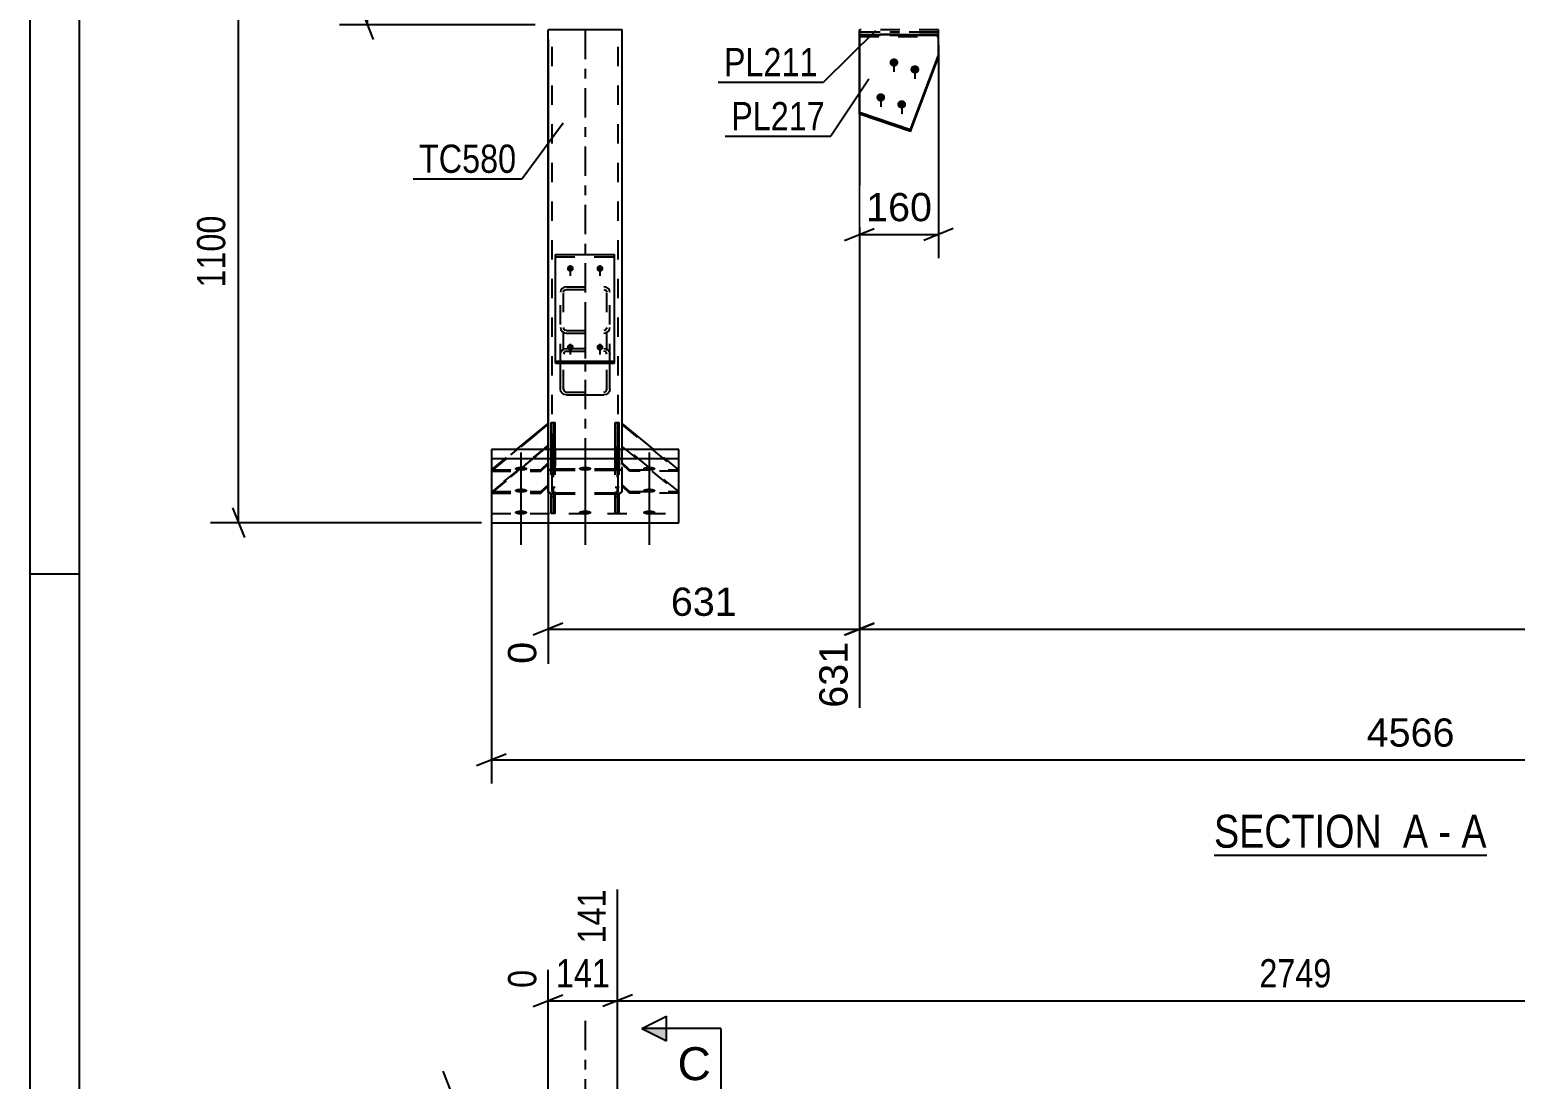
# Model space of a CAD drawing. Header units: millimetres. Extents: x 0 to 841, y 0 to 594.
# Drawn here: x 0 to 150.7, y 395.8 to 502.2 of the extents above; entities that cross this region are included whole.
import ezdxf

# ---------------------------------------------------------------- set-up
doc = ezdxf.new("R2010")
doc.units = ezdxf.units.MM
doc.linetypes.add('DXK_LINE_DOT2', pattern=[3.9198, 1.9599, -1.9599])
doc.linetypes.add('DXK_LINE_DOT3', pattern=[5.9187, 2.979, -0.9799, 0.9799, -0.9799])
doc.styles.add('Arial', font='ARIAL.TTF', dxfattribs={"height": 0.2})
doc.styles.add('Arial Narrow', font='ARIALN.TTF', dxfattribs={"height": 0.2})

# ---------------------------------------------------------------- blocks, each defined once
blk = doc.blocks.new('Unknown-814738463-1129')
at = {"color": 5, "linetype": 'Continuous'}
for p, q in [((0, 594), (0, 0)), ((5, 589), (5, 5)), ((5, 447), (0, 447))]:
    blk.add_line(p, q, dxfattribs=at)
blk = doc.blocks.new('Unknown-814738463-16 - 4635')
at = {"color": 6, "linetype": 'Continuous'}
blk.add_line((120.1, 418.5), (147.75, 418.5), dxfattribs=at)
at = {"color": 0, "linetype": 'Continuous'}
for points in [[(138.21, 419.25), (138.21, 422.75), (120.1, 422.75), (120.1, 419.25)], [(141.81, 419.25), (141.81, 422.75), (139.26, 422.75), (139.26, 419.25)], [(144.14, 419.25), (144.14, 422.75), (142.86, 422.75), (142.86, 419.25)], [(147.75, 419.25), (147.75, 422.75), (145.19, 422.75), (145.19, 419.25)]]:
    blk.add_wipeout(points, dxfattribs=at)
at = {"color": 7, "linetype": 'Continuous', "style": 'Arial Narrow'}
for s, p in [('SECTION ', (120.1, 419.25)), ('A', (139.26, 419.25)), ('A', (145.19, 419.25)), ('-', (142.86, 419.25))]:
    blk.add_text(s, height=3.34, dxfattribs=at).set_placement(p)
blk = doc.blocks.new('Part-814738463-6222 - 6027')
at = {"color": 7, "linetype": 'DXK_LINE_DOT3'}
blk.add_line((56.32, 401.69), (56.32, 365.71), dxfattribs=at)
at = {"color": 7, "linetype": 'DXK_LINE_DOT2'}
for p, q in [((53.87, 393.03), (53.82, 392.95)), ((53.82, 392.95), (53.82, 374.45)), ((54, 393.09), (53.87, 393.03)), ((54.19, 393.14), (54, 393.09)), ((54.12, 392.95), (54.15, 392.99)), ((54.12, 392.95), (54.12, 374.45)), ((54.15, 392.99), (54.21, 393.02)), ((54.42, 393.15), (54.19, 393.14)), ((54.21, 393.02), (54.31, 393.04)), ((54.31, 393.04), (54.42, 393.05)), ((54.42, 393.15), (58.22, 393.15)), ((54.42, 393.05), (58.22, 393.05)), ((58.45, 393.14), (58.22, 393.15)), ((58.22, 393.05), (58.34, 393.04)), ((58.34, 393.04), (58.44, 393.02)), ((58.44, 393.02), (58.5, 392.99)), ((58.65, 393.09), (58.45, 393.14)), ((58.5, 392.99), (58.52, 392.95)), ((58.52, 392.95), (58.52, 374.45)), ((58.78, 393.03), (58.65, 393.09)), ((58.82, 392.95), (58.78, 393.03)), ((58.82, 392.95), (58.82, 374.45)), ((53.82, 391.65), (53.87, 391.57)), ((53.87, 391.57), (54, 391.5)), ((54, 391.5), (54.19, 391.46)), ((54.15, 391.61), (54.12, 391.65)), ((54.21, 391.57), (54.15, 391.61)), ((54.19, 391.46), (54.42, 391.44)), ((54.31, 391.55), (54.21, 391.57)), ((54.42, 391.54), (54.31, 391.55)), ((54.42, 391.54), (58.22, 391.54)), ((54.42, 391.44), (58.22, 391.44)), ((58.34, 391.55), (58.22, 391.54)), ((58.22, 391.44), (58.45, 391.46)), ((58.44, 391.57), (58.34, 391.55)), ((58.5, 391.61), (58.44, 391.57)), ((58.45, 391.46), (58.65, 391.5)), ((58.52, 391.65), (58.5, 391.61)), ((58.65, 391.5), (58.78, 391.57)), ((58.78, 391.57), (58.82, 391.65)), ((53.82, 375.75), (53.87, 375.83)), ((53.87, 375.83), (54, 375.9)), ((54, 375.9), (54.19, 375.94)), ((54.15, 375.79), (54.12, 375.75)), ((54.21, 375.83), (54.15, 375.79)), ((54.19, 375.94), (54.42, 375.96)), ((54.31, 375.85), (54.21, 375.83)), ((54.42, 375.86), (54.31, 375.85)), ((54.42, 375.96), (58.22, 375.96)), ((54.42, 375.86), (58.22, 375.86)), ((58.22, 375.96), (58.45, 375.94)), ((58.34, 375.85), (58.22, 375.86)), ((58.44, 375.83), (58.34, 375.85)), ((58.5, 375.79), (58.44, 375.83)), ((58.45, 375.94), (58.65, 375.9)), ((58.52, 375.75), (58.5, 375.79)), ((58.65, 375.9), (58.78, 375.83)), ((58.78, 375.83), (58.82, 375.75)), ((53.87, 374.37), (53.82, 374.45)), ((54, 374.31), (53.87, 374.37)), ((54.19, 374.26), (54, 374.31)), ((54.12, 374.45), (54.15, 374.41)), ((54.15, 374.41), (54.21, 374.38)), ((54.42, 374.25), (54.19, 374.26)), ((54.21, 374.38), (54.31, 374.36)), ((54.31, 374.36), (54.42, 374.35)), ((54.42, 374.35), (58.22, 374.35)), ((54.42, 374.25), (58.22, 374.25)), ((58.22, 374.35), (58.34, 374.36)), ((58.45, 374.26), (58.22, 374.25)), ((58.34, 374.36), (58.44, 374.38)), ((58.44, 374.38), (58.5, 374.41)), ((58.65, 374.31), (58.45, 374.26)), ((58.5, 374.41), (58.52, 374.45)), ((58.78, 374.37), (58.65, 374.31)), ((58.82, 374.45), (58.78, 374.37))]:
    blk.add_line(p, q, dxfattribs=at)
blk = doc.blocks.new('Part-814738463-4649 - 4635')
at = {"color": 2, "linetype": 'Continuous'}
for p, q in [((53.32, 479.41), (59.32, 479.41)), ((53.32, 468.4), (53.32, 479.41)), ((59.32, 468.6), (59.32, 479.41)), ((53.32, 468.6), (59.32, 468.6)), ((59.32, 468.4), (59.32, 468.6)), ((53.32, 468.4), (59.32, 468.4))]:
    blk.add_line(p, q, dxfattribs=at)
at = {"color": 7, "linetype": 'DXK_LINE_DOT2'}
blk.add_line((53.32, 479.2), (59.32, 479.2), dxfattribs=at)
blk = doc.blocks.new('Part-814738463-4773 - 4635')
at = {"color": 2, "linetype": 'Continuous'}
for p, q in [((60.07, 502.23), (52.57, 502.23)), ((52.57, 462.29), (52.57, 502.23)), ((60.07, 462.29), (60.07, 502.23))]:
    blk.add_line(p, q, dxfattribs=at)
at = {"color": 7, "linetype": 'DXK_LINE_DOT2'}
for p, q in [((52.97, 455.4), (52.97, 502.23)), ((59.67, 455.4), (59.67, 502.23)), ((52.57, 455.4), (52.57, 462.29)), ((60.07, 455.4), (60.07, 462.29)), ((52.63, 457.52), (52.57, 457.42)), ((52.81, 457.61), (52.63, 457.52)), ((53.07, 457.67), (52.81, 457.61)), ((52.97, 457.42), (53, 457.47)), ((53, 457.47), (53.09, 457.52)), ((53.37, 457.69), (53.07, 457.67)), ((53.09, 457.52), (53.22, 457.55)), ((53.22, 457.55), (53.37, 457.56)), ((53.37, 457.69), (59.27, 457.69)), ((53.37, 457.56), (59.27, 457.56)), ((59.58, 457.67), (59.27, 457.69)), ((59.27, 457.56), (59.43, 457.55)), ((59.43, 457.55), (59.56, 457.52)), ((59.56, 457.52), (59.64, 457.47)), ((59.84, 457.61), (59.58, 457.67)), ((59.64, 457.47), (59.67, 457.42)), ((60.01, 457.52), (59.84, 457.61)), ((60.07, 457.42), (60.01, 457.52)), ((52.57, 455.4), (52.63, 455.3)), ((52.63, 455.3), (52.81, 455.21)), ((52.81, 455.21), (53.07, 455.15)), ((53, 455.35), (52.97, 455.4)), ((53.09, 455.3), (53, 455.35)), ((53.07, 455.15), (53.37, 455.13)), ((53.22, 455.28), (53.09, 455.3)), ((53.37, 455.26), (53.22, 455.28)), ((53.37, 455.26), (59.27, 455.26)), ((53.37, 455.13), (59.27, 455.13)), ((59.43, 455.28), (59.27, 455.26)), ((59.27, 455.13), (59.58, 455.15)), ((59.56, 455.3), (59.43, 455.28)), ((59.64, 455.35), (59.56, 455.3)), ((59.58, 455.15), (59.84, 455.21)), ((59.67, 455.4), (59.64, 455.35)), ((59.84, 455.21), (60.01, 455.3)), ((60.01, 455.3), (60.07, 455.4))]:
    blk.add_line(p, q, dxfattribs=at)
at = {"color": 7, "linetype": 'DXK_LINE_DOT3'}
blk.add_line((56.32, 502.23), (56.32, 456.41), dxfattribs=at)
blk = doc.blocks.new('Bolt-814738463-4646 - 4635')
at = {"linetype": 'Continuous'}
for points in [[(54.82, 477.67), (54.75, 477.68), (54.68, 477.7), (54.62, 477.73), (54.56, 477.78), (54.52, 477.83), (54.49, 477.9), (54.48, 477.96), (54.48, 478.03), (54.49, 478.1), (54.52, 478.16), (54.56, 478.22), (54.62, 478.27), (54.68, 478.3), (54.75, 478.32), (54.82, 478.33), (54.9, 478.32), (54.97, 478.3), (55.03, 478.27), (55.08, 478.22), (55.13, 478.16), (55.16, 478.1), (55.17, 478.03), (55.17, 477.96), (55.16, 477.9), (55.13, 477.83), (55.08, 477.78), (55.03, 477.73), (54.97, 477.7), (54.9, 477.68)], [(57.82, 477.67), (57.75, 477.68), (57.68, 477.7), (57.62, 477.73), (57.56, 477.78), (57.52, 477.83), (57.49, 477.9), (57.48, 477.96), (57.48, 478.03), (57.49, 478.1), (57.52, 478.16), (57.56, 478.22), (57.62, 478.27), (57.68, 478.3), (57.75, 478.32), (57.82, 478.33), (57.9, 478.32), (57.97, 478.3), (58.03, 478.27), (58.08, 478.22), (58.13, 478.16), (58.16, 478.1), (58.17, 478.03), (58.17, 477.96), (58.16, 477.9), (58.13, 477.83), (58.08, 477.78), (58.03, 477.73), (57.97, 477.7), (57.9, 477.68)], [(54.82, 469.68), (54.75, 469.69), (54.68, 469.71), (54.62, 469.75), (54.56, 469.79), (54.52, 469.85), (54.49, 469.91), (54.48, 469.98), (54.48, 470.05), (54.49, 470.11), (54.52, 470.18), (54.56, 470.23), (54.62, 470.28), (54.68, 470.31), (54.75, 470.33), (54.82, 470.34), (54.9, 470.33), (54.97, 470.31), (55.03, 470.28), (55.08, 470.23), (55.13, 470.18), (55.16, 470.11), (55.17, 470.05), (55.17, 469.98), (55.16, 469.91), (55.13, 469.85), (55.08, 469.79), (55.03, 469.75), (54.97, 469.71), (54.9, 469.69)], [(57.82, 469.68), (57.75, 469.69), (57.68, 469.71), (57.62, 469.75), (57.56, 469.79), (57.52, 469.85), (57.49, 469.91), (57.48, 469.98), (57.48, 470.05), (57.49, 470.11), (57.52, 470.18), (57.56, 470.23), (57.62, 470.28), (57.68, 470.31), (57.75, 470.33), (57.82, 470.34), (57.9, 470.33), (57.97, 470.31), (58.03, 470.28), (58.08, 470.23), (58.13, 470.18), (58.16, 470.11), (58.17, 470.05), (58.17, 469.98), (58.16, 469.91), (58.13, 469.85), (58.08, 469.79), (58.03, 469.75), (57.97, 469.71), (57.9, 469.69)]]:
    blk.add_hatch(color=1, dxfattribs=at).paths.add_polyline_path(points)
at = {"color": 1, "linetype": 'Continuous'}
for p, q in [((54.82, 478.34), (54.82, 477.26)), ((57.82, 478.34), (57.82, 477.26)), ((54.82, 470.35), (54.82, 469.28)), ((57.82, 470.35), (57.82, 469.28))]:
    blk.add_line(p, q, dxfattribs=at)
blk = doc.blocks.new('Bolt-814738463-4655 - 4635')
at = {"linetype": 'Continuous'}
for points in [[(87.64, 498.48), (87.55, 498.49), (87.46, 498.51), (87.38, 498.56), (87.31, 498.62), (87.25, 498.69), (87.21, 498.77), (87.2, 498.86), (87.2, 498.94), (87.21, 499.03), (87.25, 499.11), (87.31, 499.18), (87.38, 499.24), (87.46, 499.29), (87.55, 499.31), (87.64, 499.32), (87.74, 499.31), (87.83, 499.29), (87.91, 499.24), (87.98, 499.18), (88.03, 499.11), (88.07, 499.03), (88.09, 498.94), (88.09, 498.86), (88.07, 498.77), (88.03, 498.69), (87.98, 498.62), (87.91, 498.56), (87.83, 498.51), (87.74, 498.49)], [(89.76, 497.77), (89.67, 497.78), (89.58, 497.81), (89.5, 497.85), (89.43, 497.91), (89.37, 497.98), (89.34, 498.06), (89.32, 498.15), (89.32, 498.24), (89.34, 498.32), (89.37, 498.41), (89.43, 498.48), (89.5, 498.54), (89.58, 498.58), (89.67, 498.61), (89.76, 498.62), (89.86, 498.61), (89.95, 498.58), (90.03, 498.54), (90.1, 498.48), (90.15, 498.41), (90.19, 498.32), (90.21, 498.24), (90.21, 498.15), (90.19, 498.06), (90.15, 497.98), (90.1, 497.91), (90.03, 497.85), (89.95, 497.81), (89.86, 497.78)], [(86.31, 494.94), (86.21, 494.94), (86.12, 494.97), (86.04, 495.02), (85.97, 495.08), (85.92, 495.15), (85.88, 495.23), (85.86, 495.31), (85.86, 495.4), (85.88, 495.49), (85.92, 495.57), (85.97, 495.64), (86.04, 495.7), (86.12, 495.74), (86.21, 495.77), (86.31, 495.78), (86.4, 495.77), (86.49, 495.74), (86.57, 495.7), (86.64, 495.64), (86.7, 495.57), (86.73, 495.49), (86.75, 495.4), (86.75, 495.31), (86.73, 495.23), (86.7, 495.15), (86.64, 495.08), (86.57, 495.02), (86.49, 494.97), (86.4, 494.94)], [(88.43, 494.23), (88.33, 494.24), (88.24, 494.27), (88.16, 494.31), (88.09, 494.37), (88.04, 494.44), (88, 494.52), (87.98, 494.61), (87.98, 494.7), (88, 494.78), (88.04, 494.86), (88.09, 494.93), (88.16, 494.99), (88.24, 495.04), (88.33, 495.06), (88.43, 495.07), (88.52, 495.06), (88.61, 495.04), (88.69, 494.99), (88.76, 494.93), (88.82, 494.86), (88.85, 494.78), (88.87, 494.7), (88.87, 494.61), (88.85, 494.52), (88.82, 494.44), (88.76, 494.37), (88.69, 494.31), (88.61, 494.27), (88.52, 494.24)]]:
    blk.add_hatch(color=1, dxfattribs=at).paths.add_polyline_path(points)
at = {"color": 1, "linetype": 'Continuous'}
for p, q in [((87.64, 499.24), (87.64, 497.96)), ((89.76, 498.54), (89.76, 497.25)), ((86.31, 495.7), (86.31, 494.42)), ((88.43, 494.99), (88.43, 493.71))]:
    blk.add_line(p, q, dxfattribs=at)
blk = doc.blocks.new('Bolt-814738463-4656 - 4635')
at = {"linetype": 'Continuous'}
for points in [[(49.82, 457.92), (49.96, 457.91), (50.09, 457.9), (50.21, 457.87), (50.31, 457.84), (50.39, 457.81), (50.44, 457.76), (50.47, 457.72), (50.47, 457.67), (50.44, 457.63), (50.39, 457.58), (50.31, 457.55), (50.21, 457.51), (50.09, 457.49), (49.96, 457.48), (49.82, 457.47), (49.69, 457.48), (49.56, 457.49), (49.44, 457.51), (49.34, 457.55), (49.26, 457.58), (49.21, 457.63), (49.18, 457.67), (49.18, 457.72), (49.21, 457.76), (49.26, 457.81), (49.34, 457.84), (49.44, 457.87), (49.56, 457.9), (49.69, 457.91)], [(56.32, 457.92), (56.46, 457.91), (56.59, 457.9), (56.71, 457.87), (56.81, 457.84), (56.89, 457.81), (56.94, 457.76), (56.97, 457.72), (56.97, 457.67), (56.94, 457.63), (56.89, 457.58), (56.81, 457.55), (56.71, 457.51), (56.59, 457.49), (56.46, 457.48), (56.32, 457.47), (56.19, 457.48), (56.06, 457.49), (55.94, 457.51), (55.84, 457.55), (55.76, 457.58), (55.71, 457.63), (55.68, 457.67), (55.68, 457.72), (55.71, 457.76), (55.76, 457.81), (55.84, 457.84), (55.94, 457.87), (56.06, 457.9), (56.19, 457.91)], [(62.82, 457.92), (62.96, 457.91), (63.09, 457.9), (63.21, 457.87), (63.31, 457.84), (63.39, 457.81), (63.44, 457.76), (63.47, 457.72), (63.47, 457.67), (63.44, 457.63), (63.39, 457.58), (63.31, 457.55), (63.21, 457.51), (63.09, 457.49), (62.96, 457.48), (62.82, 457.47), (62.69, 457.48), (62.56, 457.49), (62.44, 457.51), (62.34, 457.55), (62.26, 457.58), (62.21, 457.63), (62.18, 457.67), (62.18, 457.72), (62.21, 457.76), (62.26, 457.81), (62.34, 457.84), (62.44, 457.87), (62.56, 457.9), (62.69, 457.91)], [(49.82, 455.69), (49.96, 455.69), (50.09, 455.67), (50.21, 455.65), (50.31, 455.62), (50.39, 455.58), (50.44, 455.54), (50.47, 455.49), (50.47, 455.45), (50.44, 455.4), (50.39, 455.36), (50.31, 455.32), (50.21, 455.29), (50.09, 455.27), (49.96, 455.25), (49.82, 455.25), (49.69, 455.25), (49.56, 455.27), (49.44, 455.29), (49.34, 455.32), (49.26, 455.36), (49.21, 455.4), (49.18, 455.45), (49.18, 455.49), (49.21, 455.54), (49.26, 455.58), (49.34, 455.62), (49.44, 455.65), (49.56, 455.67), (49.69, 455.69)], [(62.82, 455.69), (62.96, 455.69), (63.09, 455.67), (63.21, 455.65), (63.31, 455.62), (63.39, 455.58), (63.44, 455.54), (63.47, 455.49), (63.47, 455.45), (63.44, 455.4), (63.39, 455.36), (63.31, 455.32), (63.21, 455.29), (63.09, 455.27), (62.96, 455.25), (62.82, 455.25), (62.69, 455.25), (62.56, 455.27), (62.44, 455.29), (62.34, 455.32), (62.26, 455.36), (62.21, 455.4), (62.18, 455.45), (62.18, 455.49), (62.21, 455.54), (62.26, 455.58), (62.34, 455.62), (62.44, 455.65), (62.56, 455.67), (62.69, 455.69)], [(49.82, 453.47), (49.96, 453.47), (50.09, 453.45), (50.21, 453.43), (50.31, 453.4), (50.39, 453.36), (50.44, 453.32), (50.47, 453.27), (50.47, 453.22), (50.44, 453.18), (50.39, 453.14), (50.31, 453.1), (50.21, 453.07), (50.09, 453.04), (49.96, 453.03), (49.82, 453.03), (49.69, 453.03), (49.56, 453.04), (49.44, 453.07), (49.34, 453.1), (49.26, 453.14), (49.21, 453.18), (49.18, 453.22), (49.18, 453.27), (49.21, 453.32), (49.26, 453.36), (49.34, 453.4), (49.44, 453.43), (49.56, 453.45), (49.69, 453.47)], [(56.32, 453.47), (56.46, 453.47), (56.59, 453.45), (56.71, 453.43), (56.81, 453.4), (56.89, 453.36), (56.94, 453.32), (56.97, 453.27), (56.97, 453.22), (56.94, 453.18), (56.89, 453.14), (56.81, 453.1), (56.71, 453.07), (56.59, 453.04), (56.46, 453.03), (56.32, 453.03), (56.19, 453.03), (56.06, 453.04), (55.94, 453.07), (55.84, 453.1), (55.76, 453.14), (55.71, 453.18), (55.68, 453.22), (55.68, 453.27), (55.71, 453.32), (55.76, 453.36), (55.84, 453.4), (55.94, 453.43), (56.06, 453.45), (56.19, 453.47)], [(62.82, 453.47), (62.96, 453.47), (63.09, 453.45), (63.21, 453.43), (63.31, 453.4), (63.39, 453.36), (63.44, 453.32), (63.47, 453.27), (63.47, 453.22), (63.44, 453.18), (63.39, 453.14), (63.31, 453.1), (63.21, 453.07), (63.09, 453.04), (62.96, 453.03), (62.82, 453.03), (62.69, 453.03), (62.56, 453.04), (62.44, 453.07), (62.34, 453.1), (62.26, 453.14), (62.21, 453.18), (62.18, 453.22), (62.18, 453.27), (62.21, 453.32), (62.26, 453.36), (62.34, 453.4), (62.44, 453.43), (62.56, 453.45), (62.69, 453.47)]]:
    blk.add_hatch(color=1, dxfattribs=at).paths.add_polyline_path(points)
at = {"color": 1, "linetype": 'Continuous'}
for p, q in [((49.82, 459.34), (49.82, 454.41)), ((56.32, 459.34), (56.32, 454.41)), ((62.82, 459.34), (62.82, 454.41)), ((49.82, 457.12), (49.82, 452.18)), ((62.82, 457.12), (62.82, 452.18)), ((49.82, 454.89), (49.82, 449.96)), ((56.32, 454.89), (56.32, 449.96)), ((62.82, 454.89), (62.82, 449.96))]:
    blk.add_line(p, q, dxfattribs=at)
blk = doc.blocks.new('Part-814738463-4666 - 4635')
at = {"color": 7, "linetype": 'DXK_LINE_DOT2'}
for p, q in [((92.16, 501.75), (84.14, 501.75)), ((84.14, 501.75), (84.14, 501.73)), ((84.14, 501.73), (84.14, 501.75)), ((92.16, 501.75), (92.16, 501.73)), ((92.16, 501.73), (92.16, 501.75)), ((84.14, 501.55), (92.16, 501.55))]:
    blk.add_line(p, q, dxfattribs=at)
at = {"color": 2, "linetype": 'Continuous'}
for p, q in [((84.14, 493.67), (84.14, 501.73)), ((92.16, 499.43), (92.16, 501.73)), ((89.32, 492.11), (92.16, 499.64)), ((89.32, 491.9), (92.16, 499.43)), ((84.14, 493.87), (89.32, 492.11)), ((89.32, 491.9), (84.14, 493.67)), ((89.32, 492.11), (89.32, 491.9))]:
    blk.add_line(p, q, dxfattribs=at)
at = {"color": 7, "linetype": 'DXK_LINE_DOT3'}
for p, q in [((92.16, 501.65), (84.14, 501.65)), ((84.14, 501.65), (84.14, 493.77)), ((89.32, 492.01), (92.16, 499.53)), ((84.14, 493.77), (89.32, 492.01))]:
    blk.add_line(p, q, dxfattribs=at)
blk = doc.blocks.new('Part-814738463-4679 - 4635')
at = {"color": 2, "linetype": 'Continuous'}
for p, q in [((65.82, 459.66), (46.82, 459.66)), ((46.82, 459.66), (46.82, 452.22)), ((65.82, 452.22), (65.82, 459.66)), ((46.82, 458.72), (65.82, 458.72)), ((46.82, 452.22), (65.82, 452.22))]:
    blk.add_line(p, q, dxfattribs=at)
at = {"color": 7, "linetype": 'DXK_LINE_DOT3'}
blk.add_line((56.32, 459.19), (56.32, 452.69), dxfattribs=at)
at = {"color": 7, "linetype": 'DXK_LINE_DOT2'}
blk.add_line((46.82, 453.16), (65.82, 453.16), dxfattribs=at)
blk = doc.blocks.new('Part-814738463-4685 - 4635')
at = {"color": 7, "linetype": 'DXK_LINE_DOT3'}
for p, q in [((52.57, 462.22), (46.82, 457.52)), ((52.57, 457.52), (52.57, 462.22))]:
    blk.add_line(p, q, dxfattribs=at)
at = {"color": 7, "linetype": 'DXK_LINE_DOT2'}
for p, q in [((46.82, 457.45), (52.57, 462.15)), ((46.82, 457.59), (49.36, 459.66)), ((52.57, 458.16), (52.57, 459.66)), ((51.82, 457.59), (52.57, 458.3)), ((51.82, 457.45), (52.57, 458.16)), ((46.82, 457.59), (51.82, 457.59)), ((46.82, 457.59), (46.82, 457.45)), ((46.82, 457.45), (51.82, 457.45)), ((51.82, 457.59), (51.82, 457.45))]:
    blk.add_line(p, q, dxfattribs=at)
at = {"color": 2, "linetype": 'Continuous'}
for p in [(49.36, 459.66), (52.57, 459.66)]:
    blk.add_line(p, (52.57, 462.29), dxfattribs=at)
blk = doc.blocks.new('Part-814738463-4688 - 4635')
at = {"color": 7, "linetype": 'DXK_LINE_DOT2'}
for p, q in [((52.57, 460.07), (46.82, 455.37)), ((46.82, 455.23), (52.57, 459.93)), ((52.57, 455.94), (52.57, 460.07)), ((46.82, 455.37), (51.82, 455.37)), ((46.82, 455.37), (46.82, 455.23)), ((46.82, 455.23), (51.82, 455.23)), ((51.82, 455.37), (52.57, 456.07)), ((51.82, 455.23), (52.57, 455.94)), ((51.82, 455.37), (51.82, 455.23))]:
    blk.add_line(p, q, dxfattribs=at)
at = {"color": 7, "linetype": 'DXK_LINE_DOT3'}
for p, q in [((52.57, 460), (46.82, 455.3)), ((52.57, 455.3), (52.57, 460))]:
    blk.add_line(p, q, dxfattribs=at)
blk = doc.blocks.new('Part-814738463-4689 - 4635')
at = {"color": 7, "linetype": 'DXK_LINE_DOT2'}
for p, q in [((59.77, 459.83), (59.37, 459.83)), ((59.37, 453.16), (59.37, 459.83)), ((59.77, 453.16), (59.77, 459.83)), ((59.37, 455.83), (59.77, 455.83)), ((59.37, 454.87), (59.77, 454.87)), ((59.77, 453.16), (59.37, 453.16))]:
    blk.add_line(p, q, dxfattribs=at)
at = {"color": 7, "linetype": 'DXK_LINE_DOT3'}
for p, q in [((59.57, 459.83), (59.57, 455.13)), ((59.57, 455.13), (59.57, 453.16))]:
    blk.add_line(p, q, dxfattribs=at)
blk = doc.blocks.new('Part-814738463-4690 - 4635')
at = {"color": 2, "linetype": 'Continuous'}
for p, q in [((59.37, 462.39), (59.77, 462.39)), ((59.37, 459.66), (59.37, 462.39)), ((59.77, 459.66), (59.77, 462.39)), ((59.77, 459.66), (59.37, 459.66))]:
    blk.add_line(p, q, dxfattribs=at)
at = {"color": 7, "linetype": 'DXK_LINE_DOT3'}
for p, q in [((59.57, 462.39), (59.57, 457.69)), ((59.57, 457.69), (59.57, 459.66))]:
    blk.add_line(p, q, dxfattribs=at)
at = {"color": 7, "linetype": 'DXK_LINE_DOT2'}
for p, q in [((59.37, 457.95), (59.37, 459.66)), ((59.77, 459.66), (59.77, 457.95)), ((59.37, 458.4), (59.77, 458.4)), ((59.77, 457.95), (59.37, 457.95))]:
    blk.add_line(p, q, dxfattribs=at)
blk = doc.blocks.new('Part-814738463-4691 - 4635')
at = {"color": 7, "linetype": 'DXK_LINE_DOT2'}
for p, q in [((53.27, 459.83), (52.87, 459.83)), ((52.87, 453.16), (52.87, 459.83)), ((53.27, 453.16), (53.27, 459.83)), ((52.87, 455.83), (53.27, 455.83)), ((52.87, 454.87), (53.27, 454.87)), ((53.27, 453.16), (52.87, 453.16))]:
    blk.add_line(p, q, dxfattribs=at)
at = {"color": 7, "linetype": 'DXK_LINE_DOT3'}
for p, q in [((53.07, 459.83), (53.07, 455.13)), ((53.07, 455.13), (53.07, 453.16))]:
    blk.add_line(p, q, dxfattribs=at)
blk = doc.blocks.new('Part-814738463-4694 - 4635')
at = {"color": 7, "linetype": 'DXK_LINE_DOT2'}
for p, q in [((60.07, 455.94), (60.07, 460.07)), ((65.82, 455.37), (60.07, 460.07)), ((60.07, 459.93), (65.82, 455.23)), ((60.82, 455.37), (60.07, 456.07)), ((60.82, 455.23), (60.07, 455.94)), ((60.82, 455.23), (60.82, 455.37)), ((60.82, 455.37), (65.82, 455.37)), ((65.82, 455.23), (60.82, 455.23)), ((65.82, 455.23), (65.82, 455.37))]:
    blk.add_line(p, q, dxfattribs=at)
blk = doc.blocks.new('Part-814738463-4697 - 4635')
at = {"color": 2, "linetype": 'Continuous'}
for p in [(63.29, 459.66), (60.07, 459.66)]:
    blk.add_line(p, (60.07, 462.29), dxfattribs=at)
at = {"color": 7, "linetype": 'DXK_LINE_DOT2'}
for p, q in [((60.07, 462.15), (65.82, 457.45)), ((60.07, 458.16), (60.07, 459.66)), ((65.82, 457.59), (63.29, 459.66)), ((60.82, 457.59), (60.07, 458.3)), ((60.82, 457.45), (60.07, 458.16)), ((60.82, 457.45), (60.82, 457.59)), ((60.82, 457.59), (65.82, 457.59)), ((65.82, 457.45), (60.82, 457.45)), ((65.82, 457.45), (65.82, 457.59))]:
    blk.add_line(p, q, dxfattribs=at)
blk = doc.blocks.new('Part-814738463-4747 - 4635')
at = {"color": 2, "linetype": 'Continuous'}
for p, q in [((52.87, 462.39), (53.27, 462.39)), ((52.87, 459.66), (52.87, 462.39)), ((53.27, 459.66), (53.27, 462.39)), ((53.27, 459.66), (52.87, 459.66))]:
    blk.add_line(p, q, dxfattribs=at)
at = {"color": 7, "linetype": 'DXK_LINE_DOT3'}
for p, q in [((53.07, 462.39), (53.07, 457.69)), ((53.07, 457.69), (53.07, 459.66))]:
    blk.add_line(p, q, dxfattribs=at)
at = {"color": 7, "linetype": 'DXK_LINE_DOT2'}
for p, q in [((52.87, 457.95), (52.87, 459.66)), ((53.27, 459.66), (53.27, 457.95)), ((52.87, 458.4), (53.27, 458.4)), ((53.27, 457.95), (52.87, 457.95))]:
    blk.add_line(p, q, dxfattribs=at)
blk = doc.blocks.new('Part-814738463-4760 - 4635')
at = {"color": 7, "linetype": 'DXK_LINE_DOT2'}
for p, q in [((54.19, 476.11), (54, 475.98)), ((54.42, 476.15), (54.19, 476.11)), ((54.42, 476.15), (58.22, 476.15)), ((58.45, 476.11), (58.22, 476.15)), ((58.65, 475.98), (58.45, 476.11)), ((53.87, 475.8), (53.82, 475.59)), ((53.82, 468.4), (53.82, 475.59)), ((54, 475.98), (53.87, 475.8)), ((54.12, 475.59), (54.15, 475.69)), ((54.12, 465.75), (54.12, 475.59)), ((54.15, 475.69), (54.21, 475.79)), ((54.21, 475.79), (54.31, 475.85)), ((54.31, 475.85), (54.42, 475.87)), ((54.42, 475.87), (58.22, 475.87)), ((58.22, 475.87), (58.34, 475.85)), ((58.34, 475.85), (58.44, 475.79)), ((58.44, 475.79), (58.5, 475.69)), ((58.5, 475.69), (58.52, 475.59)), ((58.52, 465.75), (58.52, 475.59)), ((58.78, 475.8), (58.65, 475.98)), ((58.82, 475.59), (58.78, 475.8)), ((58.82, 468.4), (58.82, 475.59)), ((53.82, 472.01), (53.87, 471.8)), ((53.87, 471.8), (54, 471.62)), ((54, 471.62), (54.19, 471.49)), ((54.15, 471.91), (54.12, 472.01)), ((54.21, 471.82), (54.15, 471.91)), ((54.31, 471.75), (54.21, 471.82)), ((54.42, 471.73), (54.31, 471.75)), ((54.42, 471.73), (58.22, 471.73)), ((58.34, 471.75), (58.22, 471.73)), ((58.44, 471.82), (58.34, 471.75)), ((58.5, 471.91), (58.44, 471.82)), ((58.45, 471.49), (58.65, 471.62)), ((58.52, 472.01), (58.5, 471.91)), ((58.65, 471.62), (58.78, 471.8)), ((58.78, 471.8), (58.82, 472.01)), ((54.19, 471.49), (54.42, 471.45)), ((54.42, 471.45), (58.22, 471.45)), ((58.22, 471.45), (58.45, 471.49)), ((53.82, 469.33), (53.87, 469.54)), ((53.87, 469.54), (54, 469.72)), ((54, 469.72), (54.19, 469.85)), ((54.15, 469.43), (54.12, 469.33)), ((54.21, 469.52), (54.15, 469.43)), ((54.19, 469.85), (54.42, 469.89)), ((54.31, 469.59), (54.21, 469.52)), ((54.42, 469.61), (54.31, 469.59)), ((54.42, 469.89), (58.22, 469.89)), ((54.42, 469.61), (58.22, 469.61)), ((58.22, 469.89), (58.45, 469.85)), ((58.34, 469.59), (58.22, 469.61)), ((58.44, 469.52), (58.34, 469.59)), ((58.5, 469.43), (58.44, 469.52)), ((58.45, 469.85), (58.65, 469.72)), ((58.52, 469.33), (58.5, 469.43)), ((58.65, 469.72), (58.78, 469.54)), ((58.78, 469.54), (58.82, 469.33)), ((54.12, 465.75), (54.15, 465.65)), ((54.15, 465.65), (54.21, 465.56)), ((54.21, 465.56), (54.31, 465.49)), ((58.34, 465.49), (58.44, 465.56)), ((58.44, 465.56), (58.5, 465.65)), ((58.5, 465.65), (58.52, 465.75)), ((54.31, 465.49), (54.42, 465.47)), ((54.42, 465.47), (58.22, 465.47)), ((58.22, 465.47), (58.34, 465.49))]:
    blk.add_line(p, q, dxfattribs=at)
at = {"color": 7, "linetype": 'DXK_LINE_DOT3'}
blk.add_line((56.32, 473.8), (56.32, 467.54), dxfattribs=at)
at = {"color": 2, "linetype": 'Continuous'}
for p, q in [((53.82, 465.75), (53.82, 468.4)), ((58.82, 465.75), (58.82, 468.4)), ((53.87, 465.54), (53.82, 465.75)), ((54, 465.36), (53.87, 465.54)), ((58.78, 465.54), (58.65, 465.36)), ((58.82, 465.75), (58.78, 465.54)), ((54.19, 465.23), (54, 465.36)), ((54.42, 465.19), (54.19, 465.23)), ((54.42, 465.19), (58.22, 465.19)), ((58.45, 465.23), (58.22, 465.19)), ((58.65, 465.36), (58.45, 465.23))]:
    blk.add_line(p, q, dxfattribs=at)
blk = doc.blocks.new('Part-814738463-4768 - 4635')
at = {"color": 2, "linetype": 'Continuous'}
for p, q in [((84.14, 501.73), (84.14, 502.23)), ((84.14, 501.73), (92.16, 501.73)), ((92.16, 501.73), (92.16, 502.23))]:
    blk.add_line(p, q, dxfattribs=at)
at = {"color": 7, "linetype": 'DXK_LINE_DOT2'}
blk.add_line((92.16, 502.23), (84.14, 502.23), dxfattribs=at)
at = {"color": 7, "linetype": 'DXK_LINE_DOT3'}
blk.add_line((92.16, 501.98), (84.14, 501.98), dxfattribs=at)
blk = doc.blocks.new('StraightDimension-814738463-6558 - 6027')
at = {"color": 7, "linetype": 'Continuous'}
blk.add_line((43.12, 393.58), (41.92, 396.58), dxfattribs=at)
blk = doc.blocks.new('StraightDimension-814738463-8352 - 6027')
at = {"color": 7, "linetype": 'Continuous'}
for p, q in [((59.62, 348.96), (59.62, 415.01)), ((197.09, 348.96), (197.09, 412.34)), ((61.12, 404.33), (58.12, 403.13)), ((195.59, 403.13), (198.59, 404.33)), ((59.62, 403.73), (197.09, 403.73))]:
    blk.add_line(p, q, dxfattribs=at)
at = {"color": 0, "linetype": 'Continuous'}
blk.add_wipeout([(196.49, 412.94), (192.29, 412.94), (192.29, 404.43), (196.49, 404.43)], dxfattribs=at)
at = {"color": 0}
blk.add_wipeout([(132.61, 404.48), (132.61, 408.68), (124.1, 408.68), (124.1, 404.48)], dxfattribs=at)
at = {"color": 3, "linetype": 'Continuous', "style": 'Arial Narrow'}
blk.add_text('2890', height=2.863, rotation=90.0002, dxfattribs=at).set_placement((195.89, 405.03))
at = {"color": 3, "style": 'Arial Narrow'}
blk.add_text('2749', height=2.863, dxfattribs=at).set_placement((124.7, 405.08))
blk = doc.blocks.new('StraightDimension-814738463-8353 - 6027')
at = {"color": 7, "linetype": 'Continuous'}
for p, q in [((59.62, 348.96), (59.62, 415.01)), ((52.57, 363.96), (52.57, 406.85)), ((51.07, 403.13), (54.07, 404.33)), ((61.12, 404.33), (58.12, 403.13)), ((52.57, 403.73), (59.62, 403.73))]:
    blk.add_line(p, q, dxfattribs=at)
at = {"color": 0}
blk.add_wipeout([(59.44, 404.48), (59.44, 408.68), (52.76, 408.68), (52.76, 404.48)], dxfattribs=at)
at = {"color": 0, "linetype": 'Continuous'}
blk.add_wipeout([(51.97, 407.45), (47.77, 407.45), (47.77, 404.43), (51.97, 404.43)], dxfattribs=at)
at = {"color": 3, "style": 'Arial Narrow'}
blk.add_text('141', height=2.863, dxfattribs=at).set_placement((53.36, 405.08))
at = {"color": 3, "linetype": 'Continuous', "style": 'Arial Narrow'}
blk.add_text('0', height=2.86, rotation=90.0002, dxfattribs=at).set_placement((51.37, 405.03))
at = {"color": 0, "linetype": 'Continuous'}
blk.add_wipeout([(59.02, 415.61), (54.82, 415.61), (54.82, 408.93), (59.02, 408.93)], dxfattribs=at)
at = {"color": 3, "linetype": 'Continuous', "style": 'Arial Narrow'}
blk.add_text('141', height=2.863, rotation=90.0002, dxfattribs=at).set_placement((58.42, 409.53))
blk = doc.blocks.new('StraightDimension-814738463-4912 - 4635')
at = {"color": 7, "linetype": 'Continuous'}
for p, q in [((21.78, 505.73), (20.58, 508.73)), ((51.57, 507.23), (18.33, 507.23)), ((21.18, 452.22), (21.18, 507.23)), ((20.58, 453.72), (21.78, 450.72)), ((45.82, 452.22), (18.33, 452.22))]:
    blk.add_line(p, q, dxfattribs=at)
at = {"color": 0}
blk.add_wipeout([(20.43, 483.98), (16.23, 483.98), (16.23, 475.47), (20.43, 475.47)], dxfattribs=at)
at = {"color": 3, "style": 'Arial Narrow'}
blk.add_text('1100', height=2.863, rotation=90.0002, dxfattribs=at).set_placement((19.83, 476.07))
blk = doc.blocks.new('StraightDimension-814738463-4942 - 4635')
at = {"color": 7, "linetype": 'Continuous'}
for p, q in [((46.82, 457.72), (46.82, 425.75)), ((48.32, 428.75), (45.32, 427.55)), ((46.82, 428.15), (233.22, 428.15))]:
    blk.add_line(p, q, dxfattribs=at)
at = {"color": 0}
blk.add_wipeout([(145.07, 428.9), (145.07, 433.1), (134.98, 433.1), (134.98, 428.9)], dxfattribs=at)
at = {"color": 3, "style": 'Arial'}
blk.add_text('4566', height=2.865, dxfattribs=at).set_placement((135.58, 429.5))
blk = doc.blocks.new('StraightDimension-814738463-4881 - 4635')
at = {"color": 7, "linetype": 'Continuous'}
for p, q in [((84.14, 500.73), (84.14, 433.45)), ((85.64, 442.02), (82.64, 440.82)), ((84.14, 441.42), (233.22, 441.42))]:
    blk.add_line(p, q, dxfattribs=at)
blk = doc.blocks.new('StraightDimension-814738463-4891 - 4635')
at = {"color": 7, "linetype": 'Continuous'}
for p, q in [((52.57, 501.23), (52.57, 437.9)), ((84.14, 500.73), (84.14, 433.45)), ((54.07, 442.02), (51.07, 440.82)), ((52.57, 441.42), (84.14, 441.42)), ((82.64, 440.82), (85.64, 442.02))]:
    blk.add_line(p, q, dxfattribs=at)
at = {"color": 0}
blk.add_wipeout([(72.29, 442.17), (72.29, 446.37), (64.42, 446.37), (64.42, 442.17)], dxfattribs=at)
at = {"color": 0, "linetype": 'Continuous'}
for points in [[(51.97, 440.72), (47.77, 440.72), (47.77, 437.3), (51.97, 437.3)], [(83.54, 440.72), (79.34, 440.72), (79.34, 432.85), (83.54, 432.85)]]:
    blk.add_wipeout(points, dxfattribs=at)
at = {"color": 3, "style": 'Arial'}
blk.add_text('631', height=2.865, dxfattribs=at).set_placement((65.02, 442.77))
at = {"color": 3, "linetype": 'Continuous', "style": 'Arial'}
for s, height, p in [('0', 2.87, (51.37, 437.9)), ('631', 2.865, (82.94, 433.45))]:
    blk.add_text(s, height=height, rotation=90.0002, dxfattribs=at).set_placement(p)
blk = doc.blocks.new('StraightDimension-814738463-4931 - 4635')
at = {"color": 7, "linetype": 'Continuous'}
for p, q in [((33.67, 513.23), (34.87, 510.23)), ((51.27, 511.73), (31.42, 511.73)), ((34.27, 502.73), (34.27, 511.73)), ((34.87, 501.23), (33.67, 504.23)), ((51.27, 502.73), (31.42, 502.73))]:
    blk.add_line(p, q, dxfattribs=at)
at = {"color": 0}
blk.add_wipeout([(33.52, 510.57), (29.32, 510.57), (29.32, 503.89), (33.52, 503.89)], dxfattribs=at)
at = {"color": 3, "style": 'Arial Narrow'}
blk.add_text('180', height=2.863, rotation=90.0002, dxfattribs=at).set_placement((32.92, 504.49))
blk = doc.blocks.new('StraightDimension-814738463-4989 - 4635')
at = {"color": 7, "linetype": 'Continuous'}
for p, q in [((84.14, 500.75), (84.14, 479.05)), ((92.16, 500.65), (92.16, 479.05)), ((82.64, 480.85), (85.64, 482.05)), ((84.14, 481.45), (92.16, 481.45)), ((93.66, 482.05), (90.66, 480.85))]:
    blk.add_line(p, q, dxfattribs=at)
at = {"color": 0}
blk.add_wipeout([(92.09, 482.2), (92.09, 486.4), (84.22, 486.4), (84.22, 482.2)], dxfattribs=at)
at = {"color": 3, "style": 'Arial'}
blk.add_text('160', height=2.865, dxfattribs=at).set_placement((84.82, 482.8))
blk = doc.blocks.new('SectionMark-814738463-6716 - 6027')
at = {"linetype": 'Continuous'}
blk.add_hatch(color=6, dxfattribs=at).paths.add_polyline_path([(64.57, 400.92), (64.57, 399.67), (62.07, 400.92)])
at = {"color": 6, "linetype": 'Continuous'}
for p, q in [((62.07, 400.92), (64.57, 402.17)), ((70.07, 400.92), (62.07, 400.92)), ((62.07, 400.92), (64.57, 399.67)), ((64.57, 399.67), (64.57, 402.17)), ((70.07, 400.92), (70.07, 392.92))]:
    blk.add_line(p, q, dxfattribs=at)
at = {"color": 0, "linetype": 'Continuous'}
blk.add_wipeout([(69.07, 395.67), (69.07, 399.17), (65.7, 399.17), (65.7, 395.67)], dxfattribs=at)
at = {"color": 3, "linetype": 'Continuous', "style": 'Arial'}
blk.add_text('C', height=3.34, dxfattribs=at).set_placement((65.7, 395.67))
blk = doc.blocks.new('Mark-814738463-4769 - 4635')
at = {"color": 0}
blk.add_wipeout([(49.35, 487.71), (49.35, 490.71), (39.48, 490.71), (39.48, 487.71)], dxfattribs=at)
blk.add_wipeout([(49.35, 487.71), (49.35, 490.71), (39.48, 490.71), (39.48, 487.71)], dxfattribs=at)
at = {"color": 30, "linetype": 'Continuous'}
for p in [(54.09, 492.76), (38.88, 487.11)]:
    blk.add_line(p, (49.95, 487.11), dxfattribs=at)
at = {"color": 3, "style": 'Arial Narrow'}
blk.add_text('TC580', height=2.863, dxfattribs=at).set_placement((39.48, 487.71))
blk = doc.blocks.new('Mark-814738463-4662 - 4635')
at = {"color": 0}
blk.add_wipeout([(80.64, 492.03), (80.64, 495.03), (71.14, 495.03), (71.14, 492.03)], dxfattribs=at)
blk.add_wipeout([(80.64, 492.03), (80.64, 495.03), (71.14, 495.03), (71.14, 492.03)], dxfattribs=at)
at = {"color": 30, "linetype": 'Continuous'}
for p in [(85.11, 497.2), (70.54, 491.43)]:
    blk.add_line(p, (81.24, 491.43), dxfattribs=at)
at = {"color": 3, "style": 'Arial Narrow'}
blk.add_text('PL217', height=2.863, dxfattribs=at).set_placement((71.14, 492.03))
blk = doc.blocks.new('Mark-814738463-4764 - 4635')
at = {"color": 0}
blk.add_wipeout([(79.9, 497.51), (79.9, 500.51), (70.4, 500.51), (70.4, 497.51)], dxfattribs=at)
blk.add_wipeout([(79.9, 497.51), (79.9, 500.51), (70.4, 500.51), (70.4, 497.51)], dxfattribs=at)
at = {"color": 30, "linetype": 'Continuous'}
for p in [(85.76, 502.11), (69.8, 496.91)]:
    blk.add_line(p, (80.5, 496.91), dxfattribs=at)
at = {"color": 3, "style": 'Arial Narrow'}
blk.add_text('PL211', height=2.863, dxfattribs=at).set_placement((70.4, 497.51))

msp = doc.modelspace()

# ---------------------------------------------------------------- block references
for name in ['Unknown-814738463-1129', 'Part-814738463-4773 - 4635', 'Part-814738463-4768 - 4635', 'Part-814738463-4666 - 4635', 'Bolt-814738463-4655 - 4635', 'Part-814738463-4649 - 4635', 'Bolt-814738463-4646 - 4635', 'Part-814738463-4760 - 4635', 'Part-814738463-4685 - 4635', 'Part-814738463-4747 - 4635', 'Part-814738463-4690 - 4635', 'Part-814738463-4697 - 4635', 'Part-814738463-4688 - 4635', 'Part-814738463-4679 - 4635', 'Part-814738463-4691 - 4635', 'Part-814738463-4689 - 4635', 'Part-814738463-4694 - 4635', 'Bolt-814738463-4656 - 4635', 'Part-814738463-6222 - 6027']:
    msp.add_blockref(name, (0, 0))

# ---------------------------------------------------------------- next in the draw order: block references
for name in ['StraightDimension-814738463-4912 - 4635', 'Unknown-814738463-16 - 4635', 'StraightDimension-814738463-6558 - 6027']:
    msp.add_blockref(name, (0, 0))

# ---------------------------------------------------------------- next in the draw order: block references
for name in ['StraightDimension-814738463-4942 - 4635', 'StraightDimension-814738463-8352 - 6027']:
    msp.add_blockref(name, (0, 0))

# ---------------------------------------------------------------- next in the draw order: block references
for name in ['StraightDimension-814738463-4881 - 4635', 'StraightDimension-814738463-8353 - 6027', 'SectionMark-814738463-6716 - 6027']:
    msp.add_blockref(name, (0, 0))

# ---------------------------------------------------------------- next in the draw order: block references
msp.add_blockref('StraightDimension-814738463-4891 - 4635', (0, 0))

# ---------------------------------------------------------------- next in the draw order: block references
for name in ['StraightDimension-814738463-4931 - 4635', 'StraightDimension-814738463-4989 - 4635', 'Mark-814738463-4769 - 4635']:
    msp.add_blockref(name, (0, 0))

# ---------------------------------------------------------------- next in the draw order: block references
msp.add_blockref('Mark-814738463-4662 - 4635', (0, 0))

# ---------------------------------------------------------------- next in the draw order: block references
msp.add_blockref('Mark-814738463-4764 - 4635', (0, 0))

doc.saveas('drawing.dxf')
